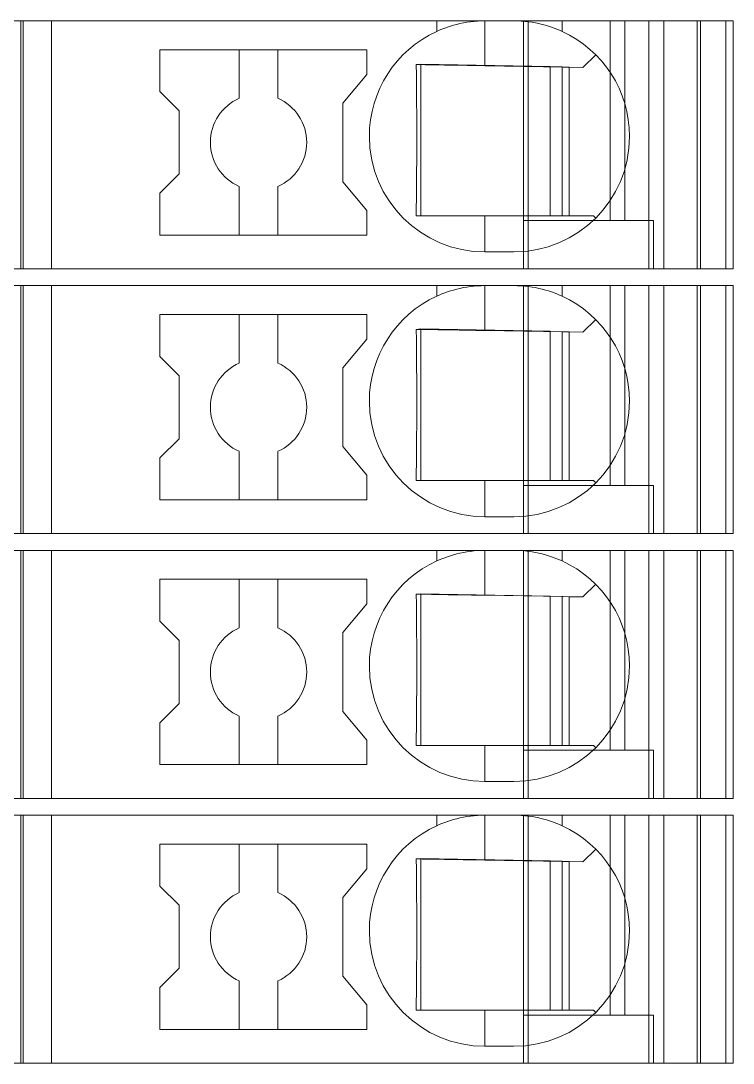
# Model space of a CAD drawing. Header units: millimetres. Extents: x 0 to 2100, y 0 to 1485.
# Drawn here: x 1275.37 to 1290.15, y 750.35 to 772 of the extents above; entities that cross this region are included whole.
import ezdxf
from ezdxf.enums import TextEntityAlignment as Align

# ---------------------------------------------------------------- set-up
doc = ezdxf.new("R2010")
doc.units = ezdxf.units.MM
for name, color, linetype, lineweight in [('EPLAN309', 5, 'Continuous', 5), ('EPLAN493', 5, 'Continuous', 5), ('MAIN-1', 7, 'Continuous', 5), ('MAIN-2', 7, 'Continuous', 5)]:
    doc.layers.add(name, color=color, linetype=linetype, lineweight=lineweight)
doc.styles.add('Tahoma', font='')
doc.styles.get('Tahoma').set_extended_font_data('Tahoma')

# ---------------------------------------------------------------- blocks, each defined once
blk = doc.blocks.new('EPLSYM_LibrarySPECIAL_Symbol12_Variant0_Placement8_5')
at = {"layer": 'EPLAN309', "lineweight": 13, "ltscale": 20}
blk.add_lwpolyline([(0, -5.15), (68.15, -5.15), (68.15, 0), (0, 0)], close=True, dxfattribs=at)
at = {"layer": 'EPLAN493', "color": 5, "style": 'Tahoma'}
blk.add_attdef('17_20450', text='', height=2.93475, dxfattribs=at).set_placement((0, -27.293475), align=Align.MIDDLE_RIGHT)
blk = doc.blocks.new('EPLSYM_LibrarySPECIAL_Symbol12_Variant0_Placement8_6')
at = {"layer": 'EPLAN309', "lineweight": 13, "ltscale": 20}
blk.add_lwpolyline([(0, -5.15), (68.15, -5.15), (68.15, 0), (0, 0)], close=True, dxfattribs=at)
at = {"layer": 'EPLAN493', "color": 5, "style": 'Tahoma'}
blk.add_attdef('17_20450', text='', height=2.93475, dxfattribs=at).set_placement((0, -27.293475), align=Align.MIDDLE_RIGHT)
blk = doc.blocks.new('EPLSYM_LibrarySPECIAL_Symbol12_Variant0_Placement8_7')
at = {"layer": 'EPLAN309', "lineweight": 13, "ltscale": 20}
blk.add_lwpolyline([(0, -5.15), (68.15, -5.15), (68.15, 0), (0, 0)], close=True, dxfattribs=at)
at = {"layer": 'EPLAN493', "color": 5, "style": 'Tahoma'}
blk.add_attdef('17_20450', text='', height=2.93475, dxfattribs=at).set_placement((0, -27.293475), align=Align.MIDDLE_RIGHT)
blk = doc.blocks.new('EPLSYM_LibrarySPECIAL_Symbol12_Variant0_Placement8_8')
at = {"layer": 'EPLAN309', "lineweight": 13, "ltscale": 20}
blk.add_lwpolyline([(0, -5.15), (68.15, -5.15), (68.15, 0), (0, 0)], close=True, dxfattribs=at)
at = {"layer": 'EPLAN493', "color": 5, "style": 'Tahoma'}
blk.add_attdef('17_20450', text='', height=2.93475, dxfattribs=at).set_placement((0, -27.293475), align=Align.MIDDLE_RIGHT)

msp = doc.modelspace()

# ---------------------------------------------------------------- linework, layer by layer
at = {"layer": 'MAIN-1'}
for p, q in [((1276, 772), (1275.367, 772)), ((1275.367, 766.85), (1275.367, 772)), ((1276, 772), (1284, 772)), ((1276, 766.85), (1276, 772)), ((1284, 772), (1285, 772)), ((1284, 771.782), (1284, 772)), ((1284.106, 771.827), (1284.052, 771.805)), ((1284.163, 771.849), (1284.106, 771.827)), ((1284.222, 771.87), (1284.163, 771.849)), ((1284.283, 771.89), (1284.222, 771.87)), ((1284.347, 771.909), (1284.283, 771.89)), ((1284.413, 771.927), (1284.347, 771.909)), ((1284.481, 771.943), (1284.413, 771.927)), ((1284.551, 771.958), (1284.481, 771.943)), ((1284.622, 771.97), (1284.551, 771.958)), ((1284.696, 771.981), (1284.622, 771.97)), ((1284.771, 771.989), (1284.696, 771.981)), ((1284.847, 771.995), (1284.771, 771.989)), ((1284.923, 771.999), (1284.847, 771.995)), ((1285, 772), (1284.923, 771.999)), ((1285, 771.068), (1285, 772)), ((1285, 772), (1285.6, 772)), ((1285.6, 772), (1285.677, 771.999)), ((1286.6, 772), (1285.6, 772)), ((1285.677, 771.999), (1285.753, 771.995)), ((1285.753, 771.995), (1285.829, 771.989)), ((1285.829, 771.989), (1285.904, 771.981)), ((1285.904, 771.981), (1285.978, 771.97)), ((1285.978, 771.97), (1286.049, 771.958)), ((1286.049, 771.958), (1286.119, 771.943)), ((1286.119, 771.943), (1286.187, 771.927)), ((1286.187, 771.927), (1286.253, 771.909)), ((1286.253, 771.909), (1286.317, 771.89)), ((1286.317, 771.89), (1286.378, 771.87)), ((1286.378, 771.87), (1286.437, 771.849)), ((1286.437, 771.849), (1286.494, 771.827)), ((1286.494, 771.827), (1286.548, 771.805)), ((1286.6, 772), (1290, 772)), ((1286.6, 771.782), (1286.6, 772)), ((1290, 766.85), (1290, 772)), ((1284.052, 771.805), (1284, 771.782)), ((1286.548, 771.805), (1286.6, 771.782)), ((1278.25, 771.4), (1278.25, 770.529)), ((1278.25, 771.4), (1282.55, 771.4)), ((1279.9, 771.4), (1279.9, 770.392)), ((1280.7, 770.392), (1280.7, 771.4)), ((1282.55, 770.889), (1282.55, 771.4)), ((1287.033, 771.033), (1287.297, 771.297)), ((1283.574, 771.092), (1283.574, 771.022)), ((1283.635, 771.091), (1283.574, 771.092)), ((1283.574, 771.022), (1283.575, 770.95)), ((1283.696, 771.09), (1283.635, 771.091)), ((1283.671, 771.091), (1283.671, 767.95)), ((1283.759, 771.089), (1283.696, 771.09)), ((1283.822, 771.088), (1283.759, 771.089)), ((1283.887, 771.087), (1283.822, 771.088)), ((1283.953, 771.086), (1283.887, 771.087)), ((1284.021, 771.085), (1283.953, 771.086)), ((1284.09, 771.084), (1284.021, 771.085)), ((1284.16, 771.082), (1284.09, 771.084)), ((1284.233, 771.081), (1284.16, 771.082)), ((1284.307, 771.08), (1284.233, 771.081)), ((1284.385, 771.079), (1284.307, 771.08)), ((1284.464, 771.077), (1284.385, 771.079)), ((1284.547, 771.076), (1284.464, 771.077)), ((1284.632, 771.075), (1284.547, 771.076)), ((1284.72, 771.073), (1284.632, 771.075)), ((1284.812, 771.071), (1284.72, 771.073)), ((1284.905, 771.07), (1284.812, 771.071)), ((1285, 771.068), (1284.905, 771.07)), ((1285, 771.068), (1287.033, 771.033)), ((1286.35, 771.045), (1286.35, 767.95)), ((1286.6, 767.95), (1286.6, 771.04)), ((1286.75, 771.038), (1286.75, 767.95)), ((1282.05, 770.293), (1282.55, 770.889)), ((1283.575, 770.95), (1283.576, 770.877)), ((1283.576, 770.877), (1283.577, 770.803)), ((1283.577, 770.803), (1283.577, 770.727)), ((1278.65, 770.129), (1278.25, 770.529)), ((1283.577, 770.727), (1283.578, 770.649)), ((1283.578, 770.649), (1283.579, 770.57)), ((1283.579, 770.57), (1283.58, 770.488)), ((1283.58, 770.488), (1283.58, 770.404)), ((1283.58, 770.404), (1283.581, 770.317)), ((1283.581, 770.317), (1283.581, 770.226)), ((1278.65, 770.129), (1278.65, 768.821)), ((1282.05, 770.293), (1282.05, 768.657)), ((1283.581, 770.226), (1283.582, 770.132)), ((1283.582, 770.132), (1283.582, 770.034)), ((1283.582, 770.034), (1283.583, 769.931)), ((1283.583, 769.931), (1283.583, 769.824)), ((1283.583, 769.824), (1283.583, 769.713)), ((1283.583, 769.713), (1283.583, 769.6)), ((1283.583, 769.6), (1283.583, 769.479)), ((1283.583, 769.479), (1283.583, 769.361)), ((1283.583, 769.247), (1283.582, 769.138)), ((1283.583, 769.361), (1283.583, 769.247)), ((1283.582, 769.034), (1283.581, 768.934)), ((1283.582, 769.138), (1283.582, 769.034)), ((1278.65, 768.821), (1278.25, 768.421)), ((1283.581, 768.839), (1283.58, 768.748)), ((1283.581, 768.934), (1283.581, 768.839)), ((1282.05, 768.657), (1282.55, 768.061)), ((1283.579, 768.659), (1283.578, 768.573)), ((1283.58, 768.748), (1283.579, 768.659)), ((1278.25, 768.421), (1278.25, 767.55)), ((1279.9, 768.558), (1279.9, 767.55)), ((1280.7, 768.558), (1280.7, 767.55)), ((1283.577, 768.408), (1283.576, 768.329)), ((1283.578, 768.49), (1283.577, 768.408)), ((1283.578, 768.573), (1283.578, 768.49)), ((1283.575, 768.25), (1283.574, 768.174)), ((1283.574, 768.174), (1283.574, 768.098)), ((1283.576, 768.329), (1283.575, 768.25)), ((1282.55, 767.55), (1282.55, 768.061)), ((1283.573, 768.024), (1283.572, 767.95)), ((1283.572, 767.95), (1283.633, 767.95)), ((1283.574, 768.098), (1283.573, 768.024)), ((1283.633, 767.95), (1283.695, 767.95)), ((1283.695, 767.95), (1283.759, 767.95)), ((1283.759, 767.95), (1283.823, 767.95)), ((1283.823, 767.95), (1283.889, 767.95)), ((1283.889, 767.95), (1283.955, 767.95)), ((1283.955, 767.95), (1284.024, 767.95)), ((1284.024, 767.95), (1284.093, 767.95)), ((1284.093, 767.95), (1284.165, 767.95)), ((1284.165, 767.95), (1284.239, 767.95)), ((1284.239, 767.95), (1284.314, 767.95)), ((1284.314, 767.95), (1284.392, 767.95)), ((1284.392, 767.95), (1284.472, 767.95)), ((1284.472, 767.95), (1284.555, 767.95)), ((1284.555, 767.95), (1284.64, 767.95)), ((1284.64, 767.95), (1284.727, 767.95)), ((1284.727, 767.95), (1284.817, 767.95)), ((1284.817, 767.95), (1284.908, 767.95)), ((1284.908, 767.95), (1285, 767.95)), ((1285, 767.95), (1285, 767.2)), ((1285, 767.95), (1287.25, 767.95)), ((1287.297, 767.903), (1287.25, 767.95)), ((1282.55, 767.55), (1278.25, 767.55)), ((1285.6, 767.2), (1285, 767.2)), ((1276, 766.85), (1275.367, 766.85)), ((1276, 766.85), (1290, 766.85)), ((1288.5, 766.85), (1288.5, 766.85)), ((1276, 766.5), (1275.367, 766.5)), ((1275.367, 761.35), (1275.367, 766.5)), ((1276, 766.5), (1284, 766.5)), ((1276, 761.35), (1276, 766.5)), ((1284, 766.5), (1285, 766.5)), ((1284, 766.282), (1284, 766.5)), ((1284.413, 766.427), (1284.347, 766.409)), ((1284.481, 766.443), (1284.413, 766.427)), ((1284.551, 766.458), (1284.481, 766.443)), ((1284.622, 766.47), (1284.551, 766.458)), ((1284.696, 766.481), (1284.622, 766.47)), ((1284.771, 766.489), (1284.696, 766.481)), ((1284.847, 766.495), (1284.771, 766.489)), ((1284.923, 766.499), (1284.847, 766.495)), ((1285, 766.5), (1284.923, 766.499)), ((1285, 765.568), (1285, 766.5)), ((1285, 766.5), (1285.6, 766.5)), ((1285.6, 766.5), (1285.677, 766.499)), ((1286.6, 766.5), (1285.6, 766.5)), ((1285.677, 766.499), (1285.753, 766.495)), ((1285.753, 766.495), (1285.829, 766.489)), ((1285.829, 766.489), (1285.904, 766.481)), ((1285.904, 766.481), (1285.978, 766.47)), ((1285.978, 766.47), (1286.049, 766.458)), ((1286.049, 766.458), (1286.119, 766.443)), ((1286.119, 766.443), (1286.187, 766.427)), ((1286.187, 766.427), (1286.253, 766.409)), ((1286.6, 766.5), (1290, 766.5)), ((1286.6, 766.282), (1286.6, 766.5)), ((1290, 761.35), (1290, 766.5)), ((1284.052, 766.305), (1284, 766.282)), ((1284.106, 766.327), (1284.052, 766.305)), ((1284.163, 766.349), (1284.106, 766.327)), ((1284.222, 766.37), (1284.163, 766.349)), ((1284.283, 766.39), (1284.222, 766.37)), ((1284.347, 766.409), (1284.283, 766.39)), ((1286.253, 766.409), (1286.317, 766.39)), ((1286.317, 766.39), (1286.378, 766.37)), ((1286.378, 766.37), (1286.437, 766.349)), ((1286.437, 766.349), (1286.494, 766.327)), ((1286.494, 766.327), (1286.548, 766.305)), ((1286.548, 766.305), (1286.6, 766.282)), ((1278.25, 765.9), (1278.25, 765.029)), ((1278.25, 765.9), (1282.55, 765.9)), ((1279.9, 765.9), (1279.9, 764.892)), ((1280.7, 764.892), (1280.7, 765.9)), ((1282.55, 765.389), (1282.55, 765.9)), ((1287.033, 765.533), (1287.297, 765.797)), ((1283.574, 765.592), (1283.574, 765.522)), ((1283.635, 765.591), (1283.574, 765.592)), ((1283.696, 765.59), (1283.635, 765.591)), ((1283.671, 765.591), (1283.671, 762.45)), ((1283.759, 765.589), (1283.696, 765.59)), ((1283.822, 765.588), (1283.759, 765.589)), ((1283.887, 765.587), (1283.822, 765.588)), ((1283.953, 765.586), (1283.887, 765.587)), ((1284.021, 765.585), (1283.953, 765.586)), ((1284.09, 765.584), (1284.021, 765.585)), ((1284.16, 765.582), (1284.09, 765.584)), ((1284.233, 765.581), (1284.16, 765.582)), ((1284.307, 765.58), (1284.233, 765.581)), ((1284.385, 765.579), (1284.307, 765.58)), ((1284.464, 765.577), (1284.385, 765.579)), ((1284.547, 765.576), (1284.464, 765.577)), ((1284.632, 765.575), (1284.547, 765.576)), ((1284.72, 765.573), (1284.632, 765.575)), ((1284.812, 765.571), (1284.72, 765.573)), ((1284.905, 765.57), (1284.812, 765.571)), ((1285, 765.568), (1284.905, 765.57)), ((1285, 765.568), (1287.033, 765.533)), ((1286.35, 765.545), (1286.35, 762.45)), ((1282.05, 764.793), (1282.55, 765.389)), ((1283.574, 765.522), (1283.575, 765.45)), ((1283.575, 765.45), (1283.576, 765.377)), ((1283.576, 765.377), (1283.577, 765.303)), ((1286.6, 762.45), (1286.6, 765.54)), ((1286.75, 765.538), (1286.75, 762.45)), ((1283.577, 765.303), (1283.577, 765.227)), ((1283.577, 765.227), (1283.578, 765.149)), ((1283.578, 765.149), (1283.579, 765.07)), ((1278.65, 764.629), (1278.25, 765.029)), ((1283.579, 765.07), (1283.58, 764.988)), ((1283.58, 764.988), (1283.58, 764.904)), ((1283.58, 764.904), (1283.581, 764.817)), ((1282.05, 764.793), (1282.05, 763.157)), ((1283.581, 764.817), (1283.581, 764.726)), ((1283.581, 764.726), (1283.582, 764.632)), ((1278.65, 764.629), (1278.65, 763.321)), ((1283.582, 764.632), (1283.582, 764.534)), ((1283.582, 764.534), (1283.583, 764.431)), ((1283.583, 764.431), (1283.583, 764.324)), ((1283.583, 764.324), (1283.583, 764.213)), ((1283.583, 764.213), (1283.583, 764.1)), ((1283.583, 764.1), (1283.583, 763.979)), ((1283.583, 763.979), (1283.583, 763.861)), ((1283.583, 763.861), (1283.583, 763.747)), ((1283.583, 763.747), (1283.582, 763.638)), ((1283.582, 763.638), (1283.582, 763.534)), ((1283.582, 763.534), (1283.581, 763.434)), ((1283.581, 763.434), (1283.581, 763.339)), ((1278.65, 763.321), (1278.25, 762.921)), ((1283.58, 763.248), (1283.579, 763.159)), ((1283.581, 763.339), (1283.58, 763.248)), ((1279.9, 763.058), (1279.9, 762.05)), ((1280.7, 763.058), (1280.7, 762.05)), ((1282.05, 763.157), (1282.55, 762.561)), ((1283.578, 762.99), (1283.577, 762.908)), ((1283.579, 763.159), (1283.578, 763.073)), ((1283.578, 763.073), (1283.578, 762.99)), ((1278.25, 762.921), (1278.25, 762.05)), ((1283.575, 762.75), (1283.574, 762.674)), ((1283.576, 762.829), (1283.575, 762.75)), ((1283.577, 762.908), (1283.576, 762.829)), ((1282.55, 762.05), (1282.55, 762.561)), ((1283.573, 762.524), (1283.572, 762.45)), ((1283.574, 762.598), (1283.573, 762.524)), ((1283.574, 762.674), (1283.574, 762.598)), ((1283.572, 762.45), (1283.633, 762.45)), ((1283.633, 762.45), (1283.695, 762.45)), ((1283.695, 762.45), (1283.759, 762.45)), ((1283.759, 762.45), (1283.823, 762.45)), ((1283.823, 762.45), (1283.889, 762.45)), ((1283.889, 762.45), (1283.955, 762.45)), ((1283.955, 762.45), (1284.024, 762.45)), ((1284.024, 762.45), (1284.093, 762.45)), ((1284.093, 762.45), (1284.165, 762.45)), ((1284.165, 762.45), (1284.239, 762.45)), ((1284.239, 762.45), (1284.314, 762.45)), ((1284.314, 762.45), (1284.392, 762.45)), ((1284.392, 762.45), (1284.472, 762.45)), ((1284.472, 762.45), (1284.555, 762.45)), ((1284.555, 762.45), (1284.64, 762.45)), ((1284.64, 762.45), (1284.727, 762.45)), ((1284.727, 762.45), (1284.817, 762.45)), ((1284.817, 762.45), (1284.908, 762.45)), ((1284.908, 762.45), (1285, 762.45)), ((1285, 762.45), (1285, 761.7)), ((1285, 762.45), (1287.25, 762.45)), ((1287.297, 762.403), (1287.25, 762.45)), ((1282.55, 762.05), (1278.25, 762.05)), ((1285.6, 761.7), (1285, 761.7)), ((1276, 761.35), (1275.367, 761.35)), ((1276, 761.35), (1290, 761.35)), ((1288.5, 761.35), (1288.5, 761.35)), ((1276, 761), (1275.367, 761)), ((1275.367, 755.85), (1275.367, 761)), ((1276, 761), (1284, 761)), ((1276, 755.85), (1276, 761)), ((1284, 761), (1285, 761)), ((1284, 760.782), (1284, 761)), ((1284.923, 760.999), (1284.847, 760.995)), ((1285, 761), (1284.923, 760.999)), ((1285, 760.068), (1285, 761)), ((1285, 761), (1285.6, 761)), ((1285.6, 761), (1285.677, 760.999)), ((1286.6, 761), (1285.6, 761)), ((1285.677, 760.999), (1285.753, 760.995)), ((1286.6, 761), (1290, 761)), ((1286.6, 760.782), (1286.6, 761)), ((1290, 755.85), (1290, 761)), ((1284.052, 760.805), (1284, 760.782)), ((1284.106, 760.827), (1284.052, 760.805)), ((1284.163, 760.849), (1284.106, 760.827)), ((1284.222, 760.87), (1284.163, 760.849)), ((1284.283, 760.89), (1284.222, 760.87)), ((1284.347, 760.909), (1284.283, 760.89)), ((1284.413, 760.927), (1284.347, 760.909)), ((1284.481, 760.943), (1284.413, 760.927)), ((1284.551, 760.958), (1284.481, 760.943)), ((1284.622, 760.97), (1284.551, 760.958)), ((1284.696, 760.981), (1284.622, 760.97)), ((1284.771, 760.989), (1284.696, 760.981)), ((1284.847, 760.995), (1284.771, 760.989)), ((1285.753, 760.995), (1285.829, 760.989)), ((1285.829, 760.989), (1285.904, 760.981)), ((1285.904, 760.981), (1285.978, 760.97)), ((1285.978, 760.97), (1286.049, 760.958)), ((1286.049, 760.958), (1286.119, 760.943)), ((1286.119, 760.943), (1286.187, 760.927)), ((1286.187, 760.927), (1286.253, 760.909)), ((1286.253, 760.909), (1286.317, 760.89)), ((1286.317, 760.89), (1286.378, 760.87)), ((1286.378, 760.87), (1286.437, 760.849)), ((1286.437, 760.849), (1286.494, 760.827)), ((1286.494, 760.827), (1286.548, 760.805)), ((1286.548, 760.805), (1286.6, 760.782)), ((1278.25, 760.4), (1278.25, 759.529)), ((1278.25, 760.4), (1282.55, 760.4)), ((1279.9, 760.4), (1279.9, 759.392)), ((1280.7, 759.392), (1280.7, 760.4)), ((1282.55, 759.889), (1282.55, 760.4)), ((1287.033, 760.033), (1287.297, 760.297)), ((1283.574, 760.092), (1283.574, 760.022)), ((1283.635, 760.091), (1283.574, 760.092)), ((1283.574, 760.022), (1283.575, 759.95)), ((1283.575, 759.95), (1283.576, 759.877)), ((1283.696, 760.09), (1283.635, 760.091)), ((1283.671, 760.091), (1283.671, 756.95)), ((1283.759, 760.089), (1283.696, 760.09)), ((1283.822, 760.088), (1283.759, 760.089)), ((1283.887, 760.087), (1283.822, 760.088)), ((1283.953, 760.086), (1283.887, 760.087)), ((1284.021, 760.085), (1283.953, 760.086)), ((1284.09, 760.084), (1284.021, 760.085)), ((1284.16, 760.082), (1284.09, 760.084)), ((1284.233, 760.081), (1284.16, 760.082)), ((1284.307, 760.08), (1284.233, 760.081)), ((1284.385, 760.079), (1284.307, 760.08)), ((1284.464, 760.077), (1284.385, 760.079)), ((1284.547, 760.076), (1284.464, 760.077)), ((1284.632, 760.075), (1284.547, 760.076)), ((1284.72, 760.073), (1284.632, 760.075)), ((1284.812, 760.071), (1284.72, 760.073)), ((1284.905, 760.07), (1284.812, 760.071)), ((1285, 760.068), (1284.905, 760.07)), ((1285, 760.068), (1287.033, 760.033)), ((1286.35, 760.045), (1286.35, 756.95)), ((1286.6, 756.95), (1286.6, 760.04)), ((1286.75, 760.038), (1286.75, 756.95)), ((1282.05, 759.293), (1282.55, 759.889)), ((1283.576, 759.877), (1283.577, 759.803)), ((1283.577, 759.803), (1283.577, 759.727)), ((1283.577, 759.727), (1283.578, 759.649)), ((1278.65, 759.129), (1278.25, 759.529)), ((1283.578, 759.649), (1283.579, 759.57)), ((1283.579, 759.57), (1283.58, 759.488)), ((1283.58, 759.488), (1283.58, 759.404)), ((1282.05, 759.293), (1282.05, 757.657)), ((1283.58, 759.404), (1283.581, 759.317)), ((1283.581, 759.317), (1283.581, 759.226)), ((1278.65, 759.129), (1278.65, 757.821)), ((1283.581, 759.226), (1283.582, 759.132)), ((1283.582, 759.132), (1283.582, 759.034)), ((1283.582, 759.034), (1283.583, 758.931)), ((1283.583, 758.931), (1283.583, 758.824)), ((1283.583, 758.824), (1283.583, 758.713)), ((1283.583, 758.713), (1283.583, 758.6)), ((1283.583, 758.6), (1283.583, 758.479)), ((1283.583, 758.479), (1283.583, 758.361)), ((1283.583, 758.247), (1283.582, 758.138)), ((1283.583, 758.361), (1283.583, 758.247)), ((1283.582, 758.034), (1283.581, 757.934)), ((1283.582, 758.138), (1283.582, 758.034)), ((1278.65, 757.821), (1278.25, 757.421)), ((1283.581, 757.839), (1283.58, 757.748)), ((1283.581, 757.934), (1283.581, 757.839)), ((1279.9, 757.558), (1279.9, 756.55)), ((1280.7, 757.558), (1280.7, 756.55)), ((1282.05, 757.657), (1282.55, 757.061)), ((1283.579, 757.659), (1283.578, 757.573)), ((1283.578, 757.573), (1283.578, 757.49)), ((1283.58, 757.748), (1283.579, 757.659)), ((1278.25, 757.421), (1278.25, 756.55)), ((1283.576, 757.329), (1283.575, 757.25)), ((1283.577, 757.408), (1283.576, 757.329)), ((1283.578, 757.49), (1283.577, 757.408)), ((1283.575, 757.25), (1283.574, 757.174)), ((1283.574, 757.174), (1283.574, 757.098)), ((1282.55, 756.55), (1282.55, 757.061)), ((1283.573, 757.024), (1283.572, 756.95)), ((1283.572, 756.95), (1283.633, 756.95)), ((1283.574, 757.098), (1283.573, 757.024)), ((1283.633, 756.95), (1283.695, 756.95)), ((1283.695, 756.95), (1283.759, 756.95)), ((1283.759, 756.95), (1283.823, 756.95)), ((1283.823, 756.95), (1283.889, 756.95)), ((1283.889, 756.95), (1283.955, 756.95)), ((1283.955, 756.95), (1284.024, 756.95)), ((1284.024, 756.95), (1284.093, 756.95)), ((1284.093, 756.95), (1284.165, 756.95)), ((1284.165, 756.95), (1284.239, 756.95)), ((1284.239, 756.95), (1284.314, 756.95)), ((1284.314, 756.95), (1284.392, 756.95)), ((1284.392, 756.95), (1284.472, 756.95)), ((1284.472, 756.95), (1284.555, 756.95)), ((1284.555, 756.95), (1284.64, 756.95)), ((1284.64, 756.95), (1284.727, 756.95)), ((1284.727, 756.95), (1284.817, 756.95)), ((1284.817, 756.95), (1284.908, 756.95)), ((1284.908, 756.95), (1285, 756.95)), ((1285, 756.95), (1285, 756.2)), ((1285, 756.95), (1287.25, 756.95)), ((1287.297, 756.903), (1287.25, 756.95)), ((1282.55, 756.55), (1278.25, 756.55)), ((1285.6, 756.2), (1285, 756.2)), ((1276, 755.85), (1275.367, 755.85)), ((1276, 755.85), (1290, 755.85)), ((1288.5, 755.85), (1288.5, 755.85)), ((1276, 755.5), (1275.367, 755.5)), ((1275.367, 750.35), (1275.367, 755.5)), ((1276, 755.5), (1284, 755.5)), ((1276, 750.35), (1276, 755.5)), ((1284, 755.5), (1285, 755.5)), ((1284, 755.282), (1284, 755.5)), ((1284.222, 755.37), (1284.163, 755.349)), ((1284.283, 755.39), (1284.222, 755.37)), ((1284.347, 755.409), (1284.283, 755.39)), ((1284.413, 755.427), (1284.347, 755.409)), ((1284.481, 755.443), (1284.413, 755.427)), ((1284.551, 755.458), (1284.481, 755.443)), ((1284.622, 755.47), (1284.551, 755.458)), ((1284.696, 755.481), (1284.622, 755.47)), ((1284.771, 755.489), (1284.696, 755.481)), ((1284.847, 755.495), (1284.771, 755.489)), ((1284.923, 755.499), (1284.847, 755.495)), ((1285, 755.5), (1284.923, 755.499)), ((1285, 754.568), (1285, 755.5)), ((1285, 755.5), (1285.6, 755.5)), ((1285.6, 755.5), (1285.677, 755.499)), ((1286.6, 755.5), (1285.6, 755.5)), ((1285.677, 755.499), (1285.753, 755.495)), ((1285.753, 755.495), (1285.829, 755.489)), ((1285.829, 755.489), (1285.904, 755.481)), ((1285.904, 755.481), (1285.978, 755.47)), ((1285.978, 755.47), (1286.049, 755.458)), ((1286.049, 755.458), (1286.119, 755.443)), ((1286.119, 755.443), (1286.187, 755.427)), ((1286.187, 755.427), (1286.253, 755.409)), ((1286.253, 755.409), (1286.317, 755.39)), ((1286.317, 755.39), (1286.378, 755.37)), ((1286.378, 755.37), (1286.437, 755.349)), ((1286.6, 755.5), (1290, 755.5)), ((1286.6, 755.282), (1286.6, 755.5)), ((1290, 750.35), (1290, 755.5)), ((1284.052, 755.305), (1284, 755.282)), ((1284.106, 755.327), (1284.052, 755.305)), ((1284.163, 755.349), (1284.106, 755.327)), ((1286.437, 755.349), (1286.494, 755.327)), ((1286.494, 755.327), (1286.548, 755.305)), ((1286.548, 755.305), (1286.6, 755.282)), ((1278.25, 754.9), (1278.25, 754.029)), ((1278.25, 754.9), (1282.55, 754.9)), ((1279.9, 754.9), (1279.9, 753.892)), ((1280.7, 753.892), (1280.7, 754.9)), ((1282.55, 754.389), (1282.55, 754.9)), ((1287.033, 754.533), (1287.297, 754.797)), ((1283.574, 754.592), (1283.574, 754.522)), ((1283.635, 754.591), (1283.574, 754.592)), ((1283.574, 754.522), (1283.575, 754.45)), ((1283.696, 754.59), (1283.635, 754.591)), ((1283.671, 754.591), (1283.671, 751.45)), ((1283.759, 754.589), (1283.696, 754.59)), ((1283.822, 754.588), (1283.759, 754.589)), ((1283.887, 754.587), (1283.822, 754.588)), ((1283.953, 754.586), (1283.887, 754.587)), ((1284.021, 754.585), (1283.953, 754.586)), ((1284.09, 754.584), (1284.021, 754.585)), ((1284.16, 754.582), (1284.09, 754.584)), ((1284.233, 754.581), (1284.16, 754.582)), ((1284.307, 754.58), (1284.233, 754.581)), ((1284.385, 754.579), (1284.307, 754.58)), ((1284.464, 754.577), (1284.385, 754.579)), ((1284.547, 754.576), (1284.464, 754.577)), ((1284.632, 754.575), (1284.547, 754.576)), ((1284.72, 754.573), (1284.632, 754.575)), ((1284.812, 754.571), (1284.72, 754.573)), ((1284.905, 754.57), (1284.812, 754.571)), ((1285, 754.568), (1284.905, 754.57)), ((1285, 754.568), (1287.033, 754.533)), ((1286.35, 754.545), (1286.35, 751.45)), ((1286.6, 751.45), (1286.6, 754.54)), ((1286.75, 754.538), (1286.75, 751.45)), ((1282.05, 753.793), (1282.55, 754.389)), ((1283.575, 754.45), (1283.576, 754.377)), ((1283.576, 754.377), (1283.577, 754.303)), ((1283.577, 754.303), (1283.577, 754.227)), ((1283.577, 754.227), (1283.578, 754.149)), ((1283.578, 754.149), (1283.579, 754.07)), ((1283.579, 754.07), (1283.58, 753.988)), ((1278.65, 753.629), (1278.25, 754.029)), ((1283.58, 753.988), (1283.58, 753.904)), ((1283.58, 753.904), (1283.581, 753.817)), ((1282.05, 753.793), (1282.05, 752.157)), ((1283.581, 753.817), (1283.581, 753.726)), ((1283.581, 753.726), (1283.582, 753.632)), ((1278.65, 753.629), (1278.65, 752.321)), ((1283.582, 753.632), (1283.582, 753.534)), ((1283.582, 753.534), (1283.583, 753.431)), ((1283.583, 753.431), (1283.583, 753.324)), ((1283.583, 753.324), (1283.583, 753.213)), ((1283.583, 753.213), (1283.583, 753.1)), ((1283.583, 753.1), (1283.583, 752.979)), ((1283.583, 752.979), (1283.583, 752.861)), ((1283.583, 752.861), (1283.583, 752.747)), ((1283.583, 752.747), (1283.582, 752.638)), ((1283.582, 752.638), (1283.582, 752.534)), ((1283.581, 752.339), (1283.58, 752.248)), ((1283.582, 752.534), (1283.581, 752.434)), ((1283.581, 752.434), (1283.581, 752.339)), ((1278.65, 752.321), (1278.25, 751.921)), ((1282.05, 752.157), (1282.55, 751.561)), ((1283.579, 752.159), (1283.578, 752.073)), ((1283.58, 752.248), (1283.579, 752.159)), ((1278.25, 751.921), (1278.25, 751.05)), ((1279.9, 752.058), (1279.9, 751.05)), ((1280.7, 752.058), (1280.7, 751.05)), ((1283.577, 751.908), (1283.576, 751.829)), ((1283.578, 751.99), (1283.577, 751.908)), ((1283.578, 752.073), (1283.578, 751.99)), ((1283.575, 751.75), (1283.574, 751.674)), ((1283.576, 751.829), (1283.575, 751.75)), ((1282.55, 751.05), (1282.55, 751.561)), ((1283.573, 751.524), (1283.572, 751.45)), ((1283.574, 751.598), (1283.573, 751.524)), ((1283.574, 751.674), (1283.574, 751.598)), ((1283.572, 751.45), (1283.633, 751.45)), ((1283.633, 751.45), (1283.695, 751.45)), ((1283.695, 751.45), (1283.759, 751.45)), ((1283.759, 751.45), (1283.823, 751.45)), ((1283.823, 751.45), (1283.889, 751.45)), ((1283.889, 751.45), (1283.955, 751.45)), ((1283.955, 751.45), (1284.024, 751.45)), ((1284.024, 751.45), (1284.093, 751.45)), ((1284.093, 751.45), (1284.165, 751.45)), ((1284.165, 751.45), (1284.239, 751.45)), ((1284.239, 751.45), (1284.314, 751.45)), ((1284.314, 751.45), (1284.392, 751.45)), ((1284.392, 751.45), (1284.472, 751.45)), ((1284.472, 751.45), (1284.555, 751.45)), ((1284.555, 751.45), (1284.64, 751.45)), ((1284.64, 751.45), (1284.727, 751.45)), ((1284.727, 751.45), (1284.817, 751.45)), ((1284.817, 751.45), (1284.908, 751.45)), ((1284.908, 751.45), (1285, 751.45)), ((1285, 751.45), (1285, 750.7)), ((1285, 751.45), (1287.25, 751.45)), ((1287.297, 751.403), (1287.25, 751.45)), ((1282.55, 751.05), (1278.25, 751.05)), ((1285.6, 750.7), (1285, 750.7)), ((1276, 750.35), (1275.367, 750.35)), ((1276, 750.35), (1290, 750.35)), ((1288.5, 750.35), (1288.5, 750.35))]:
    msp.add_line(p, q, dxfattribs=at)
for centre, radius, start, end in [((1285, 769.6), 2.4, 114.6244, 180), ((1285.6, 769.6), 2.4, 0, 65.3756), ((1280.3, 769.475), 1, 113.5782, 180), ((1280.3, 769.475), 1, 0, 66.4218), ((1280.3, 769.475), 1, 180, 246.4218), ((1280.3, 769.475), 1, 293.5782, 0), ((1285, 769.6), 2.4, 180, 270), ((1285.6, 769.6), 2.4, 270, 0), ((1285, 764.1), 2.4, 114.6244, 180), ((1285.6, 764.1), 2.4, 0, 65.3756), ((1280.3, 763.975), 1, 113.5782, 180), ((1280.3, 763.975), 1, 0, 66.4218), ((1285, 764.1), 2.4, 180, 270), ((1285.6, 764.1), 2.4, 270, 0), ((1280.3, 763.975), 1, 180, 246.4218), ((1280.3, 763.975), 1, 293.5782, 0), ((1285, 758.6), 2.4, 114.6244, 180), ((1285.6, 758.6), 2.4, 0, 65.3756), ((1280.3, 758.475), 1, 113.5782, 180), ((1280.3, 758.475), 1, 0, 66.4218), ((1280.3, 758.475), 1, 180, 246.4218), ((1280.3, 758.475), 1, 293.5782, 0), ((1285, 758.6), 2.4, 180, 270), ((1285.6, 758.6), 2.4, 270, 0), ((1285, 753.1), 2.4, 114.6244, 180), ((1285.6, 753.1), 2.4, 0, 65.3756), ((1280.3, 752.975), 1, 113.5782, 180), ((1280.3, 752.975), 1, 0, 66.4218), ((1285, 753.1), 2.4, 180, 270), ((1285.6, 753.1), 2.4, 270, 0), ((1280.3, 752.975), 1, 180, 246.4218), ((1280.3, 752.975), 1, 293.5782, 0)]:
    msp.add_arc(centre, radius, start, end, dxfattribs=at)
at = {"layer": 'MAIN-2'}
for p, q in [((1275.414, 772), (1275.414, 766.85)), ((1285.8, 772), (1285.8, 766.85)), ((1285.898, 772), (1285.898, 766.85)), ((1287.6, 772), (1287.6, 767.85)), ((1287.9, 767.85), (1287.9, 772)), ((1288.4, 772), (1288.4, 766.85)), ((1288.709, 766.85), (1288.709, 772)), ((1289.4, 766.85), (1289.4, 772)), ((1289.47, 772), (1289.47, 766.85)), ((1283.671, 771.1), (1283.574, 771.092)), ((1283.671, 771.1), (1283.671, 771.091)), ((1286.35, 771.053), (1283.671, 771.1)), ((1286.35, 771.048), (1286.35, 771.053)), ((1286.6, 771.043), (1286.35, 771.048)), ((1286.35, 771.048), (1286.35, 771.045)), ((1286.6, 771.043), (1286.6, 771.042)), ((1286.75, 771.039), (1286.6, 771.042)), ((1286.6, 771.04), (1286.6, 771.042)), ((1286.75, 771.038), (1286.75, 771.039)), ((1286.75, 771.038), (1287.033, 771.033)), ((1286.75, 771.038), (1286.75, 771.038)), ((1286.35, 767.95), (1286.35, 767.95)), ((1286.6, 767.95), (1286.6, 767.95)), ((1285.8, 767.85), (1288.5, 767.85)), ((1287.297, 767.903), (1287.297, 767.903)), ((1288.5, 766.85), (1288.5, 767.85)), ((1275.414, 766.5), (1275.414, 761.35)), ((1285.8, 766.5), (1285.8, 761.35)), ((1285.898, 766.5), (1285.898, 761.35)), ((1287.6, 766.5), (1287.6, 762.35)), ((1287.9, 762.35), (1287.9, 766.5)), ((1288.4, 766.5), (1288.4, 761.35)), ((1288.709, 761.35), (1288.709, 766.5)), ((1289.4, 761.35), (1289.4, 766.5)), ((1289.47, 766.5), (1289.47, 761.35)), ((1283.671, 765.6), (1283.574, 765.592)), ((1283.671, 765.6), (1283.671, 765.591)), ((1286.35, 765.553), (1283.671, 765.6)), ((1286.35, 765.548), (1286.35, 765.553)), ((1286.6, 765.543), (1286.35, 765.548)), ((1286.35, 765.548), (1286.35, 765.545)), ((1286.6, 765.543), (1286.6, 765.542)), ((1286.75, 765.539), (1286.6, 765.542)), ((1286.6, 765.54), (1286.6, 765.542)), ((1286.75, 765.538), (1286.75, 765.539)), ((1286.75, 765.538), (1287.033, 765.533)), ((1286.75, 765.538), (1286.75, 765.538)), ((1285.8, 762.35), (1288.5, 762.35)), ((1286.35, 762.45), (1286.35, 762.45)), ((1286.6, 762.45), (1286.6, 762.45)), ((1287.297, 762.403), (1287.297, 762.403)), ((1288.5, 761.35), (1288.5, 762.35)), ((1275.414, 761), (1275.414, 755.85)), ((1285.8, 761), (1285.8, 755.85)), ((1285.898, 761), (1285.898, 755.85)), ((1287.6, 761), (1287.6, 756.85)), ((1287.9, 756.85), (1287.9, 761)), ((1288.4, 761), (1288.4, 755.85)), ((1288.709, 755.85), (1288.709, 761)), ((1289.4, 755.85), (1289.4, 761)), ((1289.47, 761), (1289.47, 755.85)), ((1283.671, 760.1), (1283.574, 760.092)), ((1283.671, 760.1), (1283.671, 760.091)), ((1286.35, 760.053), (1283.671, 760.1)), ((1286.35, 760.048), (1286.35, 760.053)), ((1286.6, 760.043), (1286.35, 760.048)), ((1286.35, 760.048), (1286.35, 760.045)), ((1286.6, 760.043), (1286.6, 760.042)), ((1286.75, 760.039), (1286.6, 760.042)), ((1286.6, 760.04), (1286.6, 760.042)), ((1286.75, 760.038), (1286.75, 760.039)), ((1286.75, 760.038), (1287.033, 760.033)), ((1286.75, 760.038), (1286.75, 760.038)), ((1286.35, 756.95), (1286.35, 756.95)), ((1286.6, 756.95), (1286.6, 756.95)), ((1287.297, 756.903), (1287.297, 756.903)), ((1285.8, 756.85), (1288.5, 756.85)), ((1288.5, 755.85), (1288.5, 756.85)), ((1275.414, 755.5), (1275.414, 750.35)), ((1285.8, 755.5), (1285.8, 750.35)), ((1285.898, 755.5), (1285.898, 750.35)), ((1287.6, 755.5), (1287.6, 751.35)), ((1287.9, 751.35), (1287.9, 755.5)), ((1288.4, 755.5), (1288.4, 750.35)), ((1288.709, 750.35), (1288.709, 755.5)), ((1289.4, 750.35), (1289.4, 755.5)), ((1289.47, 755.5), (1289.47, 750.35)), ((1283.671, 754.6), (1283.574, 754.592)), ((1283.671, 754.6), (1283.671, 754.591)), ((1286.35, 754.553), (1283.671, 754.6)), ((1286.35, 754.548), (1286.35, 754.553)), ((1286.6, 754.543), (1286.35, 754.548)), ((1286.35, 754.548), (1286.35, 754.545)), ((1286.6, 754.543), (1286.6, 754.542)), ((1286.75, 754.539), (1286.6, 754.542)), ((1286.6, 754.54), (1286.6, 754.542)), ((1286.75, 754.538), (1286.75, 754.539)), ((1286.75, 754.538), (1287.033, 754.533)), ((1286.75, 754.538), (1286.75, 754.538)), ((1285.8, 751.35), (1288.5, 751.35)), ((1286.35, 751.45), (1286.35, 751.45)), ((1286.6, 751.45), (1286.6, 751.45)), ((1287.297, 751.403), (1287.297, 751.403)), ((1288.5, 750.35), (1288.5, 751.35))]:
    msp.add_line(p, q, dxfattribs=at)

# ---------------------------------------------------------------- block references
for name, p in [('EPLSYM_LibrarySPECIAL_Symbol12_Variant0_Placement8_5', (1222, 772)), ('EPLSYM_LibrarySPECIAL_Symbol12_Variant0_Placement8_6', (1222, 766.5)), ('EPLSYM_LibrarySPECIAL_Symbol12_Variant0_Placement8_7', (1222, 761)), ('EPLSYM_LibrarySPECIAL_Symbol12_Variant0_Placement8_8', (1222, 755.5))]:
    msp.add_blockref(name, p)

doc.saveas('drawing.dxf')
